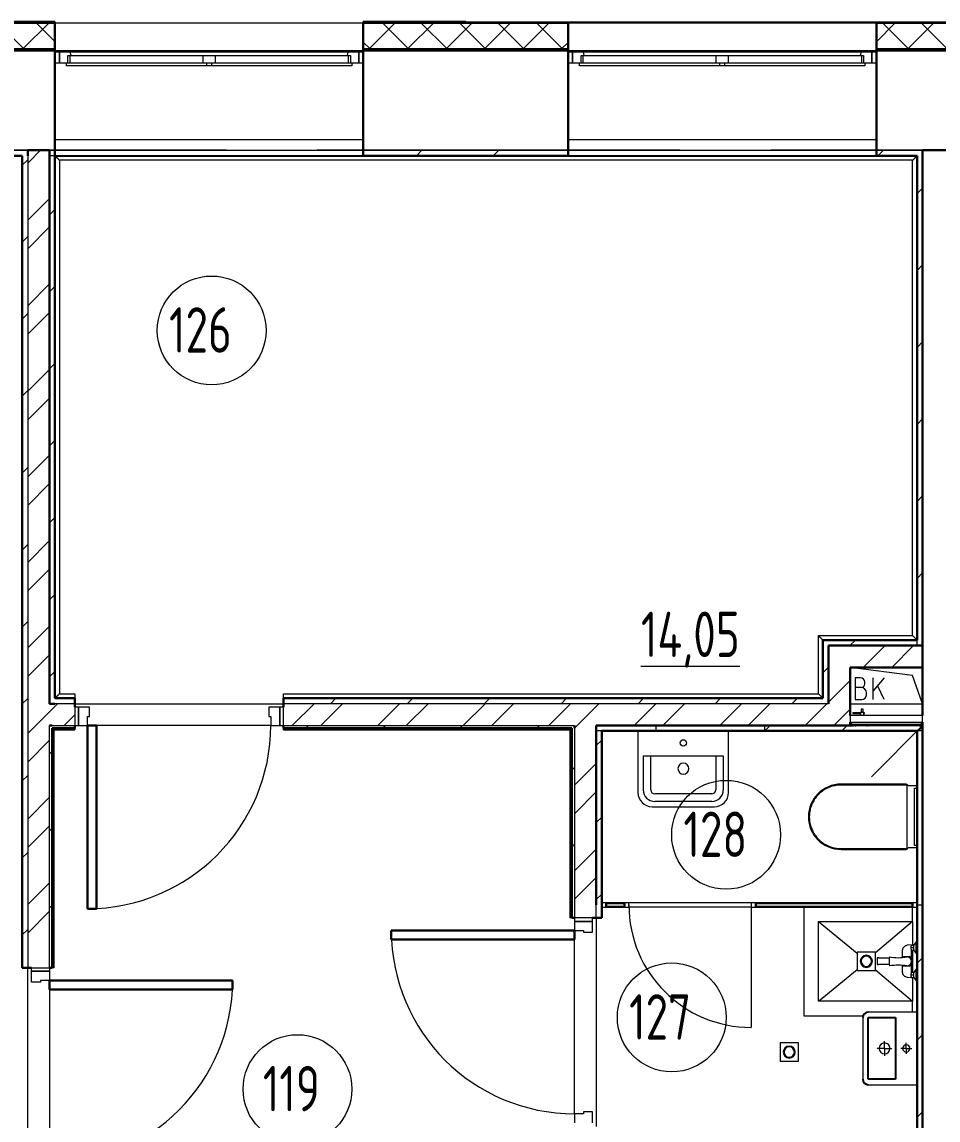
# Model space of a CAD drawing. Header units: millimetres. Extents: x -259793 to 503324, y -44556 to 93494.
# Drawn here: x -9220 to -4168, y -12068 to -6017 of the extents above; entities that cross this region are included whole.
import ezdxf

# ---------------------------------------------------------------- set-up
doc = ezdxf.new("R2010")
doc.units = ezdxf.units.MM
doc.linetypes.add('ADSK_Линия сетки', pattern=[25, 20, -2.5, 0, -2.5])
for name, color, linetype, lineweight in [('_ Окна', 7, 'Continuous', 9), ('Витраж', 7, 'Continuous', 9), ('Двери', 252, 'Continuous', 9), ('Марки помещений', 252, 'Continuous', 20), ('Обобщенные модели', 252, 'Continuous', 18), ('Оборудование', 8, 'Continuous', 18), ('Ограждение', 252, 'Continuous', 9), ('Окна', 252, 'Continuous', 9), ('Оси', 252, 'Continuous', 9), ('Сантехника', 252, 'Continuous', 9), ('Стены внутренние', 7, 'Continuous', 18), ('Стены наружные', 7, 'Continuous', 18), ('Стены разрез', 7, 'Continuous', 30), ('Стены штриховка', 7, 'Continuous', 9)]:
    doc.layers.add(name, color=color, linetype=linetype, lineweight=lineweight)
doc.layers.add('Узлы', color=7, linetype='Continuous')
doc.styles.add('GOST Common_3', font='', dxfattribs={"height": 3.5})
doc.styles.get('GOST Common_3').set_extended_font_data('GOST 2.304 type A')
pattern_1 = [(0, (-32119.8, 96), (0, 600), []), (90, (-32119.8, 96), (-600, 4e-14), [])]
pattern_2 = [(0, (-32119.82, 96), (190.5, 190.5), [95.25, -285.75]), (90, (-32072.2, 48.37), (-190.5, 190.5), [95.25, -285.75])]

# ---------------------------------------------------------------- blocks, each defined once
blk = doc.blocks.new('1 этаж')
at = {"layer": 'Ограждение', "true_color": 0x636466}
h = blk.add_hatch(dxfattribs=at)
h.set_pattern_fill('FP_34', color=251, style=0, pattern_type=2)
h.set_pattern_definition(pattern_2)
h.paths.add_polyline_path([(-9215.8, -9848.7), (-9215.8, -5373.7), (-9217.8, -5375.7), (-9217.8, -9848.7)])
h = blk.add_hatch(dxfattribs=at)
h.set_pattern_fill('FP_34', color=251, style=0, pattern_type=2)
h.set_pattern_definition(pattern_2)
h.paths.add_polyline_path([(-9035.8, -8363.7), (-9033.8, -8361.7), (-9033.8, -5375.7), (-9035.8, -5373.7), (-9035.8, -8309.3)])
h = blk.add_hatch(dxfattribs=at)
h.set_pattern_fill('FP_34', color=251, style=0, pattern_type=2)
h.set_pattern_definition(pattern_2)
h.paths.add_polyline_path([(-4280.8, -8043.7), (-4280.8, -5373.7), (-4282.8, -5375.7), (-4282.8, -8041.7)])
h = blk.add_hatch(dxfattribs=at)
h.set_pattern_fill('FP_34', color=251, style=0, pattern_type=2)
h.set_pattern_definition(pattern_2)
h.paths.add_polyline_path([(-4800.8, -8363.7), (-4800.8, -8043.7), (-4802.8, -8041.7), (-4802.8, -8361.7)])
h = blk.add_hatch(dxfattribs=at)
h.set_pattern_fill('FP_25', color=251, style=0, pattern_type=2)
h.set_pattern_definition(pattern_1)
h.paths.add_polyline_path([(-9040.8, -9848.7), (-9040.8, -8538.7), (-9050.8, -8528.7), (-9050.8, -9848.7)])
h = blk.add_hatch(dxfattribs=at)
h.set_pattern_fill('FP_25', color=251, style=0, pattern_type=2)
h.set_pattern_definition(pattern_1)
h.paths.add_polyline_path([(-6195.8, -8538.7), (-6185.8, -8528.7), (-7775.8, -8528.7), (-7775.8, -8538.7), (-6493.2, -8538.7)])
h = blk.add_hatch(dxfattribs=at)
h.set_pattern_fill('FP_25', color=251, style=0, pattern_type=2)
h.set_pattern_definition(pattern_1)
h.paths.add_polyline_path([(-6185.8, -9573.7), (-6185.8, -8528.7), (-6195.8, -8538.7), (-6195.8, -9573.7)])
at = {"color": 251, "lineweight": 18, "true_color": 0x636466}
for p, q in [((-4307.4, -8238.2), (-4650.8, -8193.7)), ((-4593.3, -8251), (-4623.3, -8251)), ((-4623.3, -8251), (-4623.3, -8371)), ((-4570, -8284.4), (-4570, -8274.4)), ((-4463.3, -8251), (-4523.3, -8322.5)), ((-4523.3, -8371), (-4523.3, -8251)), ((-4250.8, -8393.7), (-4307.4, -8238.2)), ((-4590, -8304.4), (-4623.3, -8304.4)), ((-4560, -8344.4), (-4560, -8334.4)), ((-4463.3, -8371), (-4499.3, -8293.9)), ((-4623.3, -8371), (-4586.6, -8371))]:
    blk.add_line(p, q, dxfattribs=at)
for centre, radius, start, end in [((-4593.3, -8274.4), 23.3, 0, 90), ((-4590, -8284.4), 20, 270, 0), ((-4590, -8334.4), 30, 0, 90), ((-4586.6, -8344.4), 26.7, 270, 0)]:
    blk.add_arc(centre, radius, start, end, dxfattribs=at)
at = {"layer": '_ Окна', "color": 251, "true_color": 0x636466}
for p, q in [((-9010.8, -4803.7), (-9035.8, -4803.7)), ((-9010.8, -4861.7), (-9010.8, -4803.7)), ((-7335.8, -4803.7), (-7360.8, -4803.7)), ((-7360.8, -4803.7), (-7360.8, -4861.7)), ((-6180.8, -4803.7), (-6205.8, -4803.7)), ((-6180.8, -4861.7), (-6180.8, -4803.7)), ((-4505.8, -4803.7), (-4530.8, -4803.7)), ((-4530.8, -4803.7), (-4530.8, -4861.7)), ((-9035.8, -4861.7), (-9010.8, -4861.7)), ((-7360.8, -4861.7), (-7335.8, -4861.7)), ((-6205.8, -4861.7), (-6180.8, -4861.7)), ((-4530.8, -4861.7), (-4505.8, -4861.7))]:
    blk.add_line(p, q, dxfattribs=at)
at = {"layer": '_ Окна', "color": 251, "lineweight": 18, "true_color": 0x636466}
for p, q in [((-8951.4, -4803.7), (-9010.8, -4803.7)), ((-9010.8, -4803.7), (-9010.8, -4861.7)), ((-8964.8, -4861.7), (-8964.8, -4820.7)), ((-8964.8, -4820.7), (-8952.8, -4820.7)), ((-8946.8, -4820.7), (-8951.4, -4803.7)), ((-7420.2, -4803.7), (-7424.8, -4820.7)), ((-7360.8, -4803.7), (-7420.2, -4803.7)), ((-7418.8, -4820.7), (-7406.8, -4820.7)), ((-7406.8, -4820.7), (-7406.8, -4861.7)), ((-7360.8, -4861.7), (-7360.8, -4803.7)), ((-6121.4, -4803.7), (-6180.8, -4803.7)), ((-6180.8, -4803.7), (-6180.8, -4861.7)), ((-6134.8, -4861.7), (-6134.8, -4820.7)), ((-6134.8, -4820.7), (-6122.8, -4820.7)), ((-6116.8, -4820.7), (-6121.4, -4803.7)), ((-4590.2, -4803.7), (-4594.8, -4820.7)), ((-4530.8, -4803.7), (-4590.2, -4803.7)), ((-4588.8, -4820.7), (-4576.8, -4820.7)), ((-4576.8, -4820.7), (-4576.8, -4861.7)), ((-4530.8, -4861.7), (-4530.8, -4803.7)), ((-9010.8, -4861.7), (-8972.8, -4861.7)), ((-7398.8, -4861.7), (-7360.8, -4861.7)), ((-6180.8, -4861.7), (-6142.8, -4861.7)), ((-4568.8, -4861.7), (-4530.8, -4861.7))]:
    blk.add_line(p, q, dxfattribs=at)
at = {"layer": 'Витраж', "color": 251, "lineweight": 18, "true_color": 0x636466}
for p, q in [((-5995.8, -9490.7), (-6020.8, -9490.7)), ((-6020.8, -9490.7), (-6020.8, -9515.7)), ((-5995.8, -9515.7), (-5995.8, -9490.7)), ((-6020.8, -9515.7), (-5995.8, -9515.7))]:
    blk.add_line(p, q, dxfattribs=at)
at = {"layer": 'Витраж', "color": 251, "true_color": 0x636466}
for p, q in [((-5895.8, -9490.7), (-5995.8, -9490.7)), ((-5195.8, -9490.7), (-5870.8, -9490.7)), ((-4305.8, -9490.7), (-5170.8, -9490.7)), ((-5895.8, -9515.7), (-5995.8, -9515.7)), ((-5195.8, -9515.7), (-5870.8, -9515.7)), ((-4905.8, -9515.7), (-5170.8, -9515.7))]:
    blk.add_line(p, q, dxfattribs=at)
at = {"layer": 'Витраж', "color": 251, "lineweight": 18, "true_color": 0x636466, "extrusion": (0, 0, -1)}
for p, q in [((-5870.8, -9490.7), (-5895.8, -9490.7)), ((-5895.8, -9490.7), (-5895.8, -9515.7)), ((-5870.8, -9515.7), (-5870.8, -9490.7)), ((-5170.8, -9490.7), (-5195.8, -9490.7)), ((-5195.8, -9490.7), (-5195.8, -9515.7)), ((-5170.8, -9515.7), (-5170.8, -9490.7)), ((-4280.8, -9490.7), (-4305.8, -9490.7)), ((-4305.8, -9490.7), (-4305.8, -9515.7)), ((-4280.8, -9515.7), (-4280.8, -9490.7)), ((-5895.8, -9515.7), (-5870.8, -9515.7)), ((-5195.8, -9515.7), (-5170.8, -9515.7)), ((-4305.8, -9515.7), (-4280.8, -9515.7))]:
    blk.add_line(p, q, dxfattribs=at)
at = {"layer": 'Двери', "color": 251, "true_color": 0x636466}
for p, q in [((-8905.8, -8413.7), (-8925.8, -8413.7)), ((-8925.8, -8413.7), (-8925.8, -8513.7)), ((-8905.8, -8413.7), (-8905.8, -8513.7)), ((-8845.8, -8413.7), (-8905.8, -8413.7)), ((-8905.8, -8513.7), (-8905.8, -8413.7)), ((-8855.8, -8513.7), (-8855.8, -8463.7)), ((-8855.8, -8463.7), (-8845.8, -8463.7)), ((-8845.8, -8463.7), (-8845.8, -8413.7)), ((-7795.8, -8413.7), (-7855.8, -8413.7)), ((-7855.8, -8413.7), (-7855.8, -8463.7)), ((-7855.8, -8463.7), (-7845.8, -8463.7)), ((-7845.8, -8463.7), (-7845.8, -8513.7)), ((-7795.8, -8513.7), (-7795.8, -8413.7)), ((-7795.8, -8413.7), (-7795.8, -8513.7)), ((-7775.8, -8413.7), (-7795.8, -8413.7)), ((-7775.8, -8513.7), (-7775.8, -8413.7)), ((-8925.8, -8513.7), (-8905.8, -8513.7)), ((-8905.8, -8513.7), (-8855.8, -8513.7)), ((-7845.8, -8513.7), (-7795.8, -8513.7)), ((-7795.8, -8513.7), (-7775.8, -8513.7)), ((-5195.8, -9515.7), (-5195.8, -10178.2)), ((-6070.8, -9573.7), (-6170.8, -9573.7)), ((-6170.8, -9573.7), (-6170.8, -9593.7)), ((-6070.8, -9593.7), (-6170.8, -9593.7)), ((-6170.8, -9593.7), (-6170.8, -9643.7)), ((-6170.8, -9593.7), (-6070.8, -9593.7)), ((-6070.8, -9593.7), (-6070.8, -9573.7)), ((-6070.8, -9653.7), (-6070.8, -9593.7)), ((-6170.8, -9643.7), (-6120.8, -9643.7)), ((-6120.8, -9643.7), (-6120.8, -9653.7)), ((-6120.8, -9653.7), (-6070.8, -9653.7)), ((-9165.8, -9848.7), (-9065.8, -9848.7)), ((-9165.8, -9868.7), (-9165.8, -9848.7)), ((-9065.8, -9848.7), (-9065.8, -9868.7)), ((-9165.8, -9928.7), (-9165.8, -9868.7)), ((-9165.8, -9868.7), (-9065.8, -9868.7)), ((-9065.8, -9868.7), (-9165.8, -9868.7)), ((-9115.8, -9918.7), (-9115.8, -9928.7)), ((-9065.8, -9918.7), (-9115.8, -9918.7)), ((-9065.8, -9868.7), (-9065.8, -9918.7)), ((-9115.8, -9928.7), (-9165.8, -9928.7)), ((-6070.8, -10643.7), (-6120.8, -10643.7)), ((-6120.8, -10643.7), (-6120.8, -10653.7)), ((-6070.8, -10703.7), (-6070.8, -10643.7)), ((-6120.8, -10653.7), (-6170.8, -10653.7)), ((-6170.8, -10653.7), (-6170.8, -10703.7))]:
    blk.add_line(p, q, dxfattribs=at)
at = {"layer": 'Двери', "color": 251, "lineweight": 30, "true_color": 0x636466}
for p, q in [((-8805.8, -8513.7), (-8855.8, -8513.7)), ((-8855.8, -8513.7), (-8855.8, -9523.7)), ((-8805.8, -9523.7), (-8805.8, -8513.7)), ((-8855.8, -9523.7), (-8805.8, -9523.7)), ((-6170.8, -9643.7), (-7180.8, -9643.7)), ((-7180.8, -9643.7), (-7180.8, -9693.7)), ((-6170.8, -9693.7), (-6170.8, -9643.7)), ((-7180.8, -9693.7), (-6170.8, -9693.7)), ((-9065.8, -9918.7), (-8055.8, -9918.7)), ((-9065.8, -9968.7), (-9065.8, -9918.7)), ((-8055.8, -9918.7), (-8055.8, -9968.7)), ((-8055.8, -9968.7), (-9065.8, -9968.7))]:
    blk.add_line(p, q, dxfattribs=at)
at = {"layer": 'Двери', "color": 251, "true_color": 0x636466}
for centre, radius, start, end in [((-8855.8, -8513.7), 1010, 270, 0), ((-5195.8, -9503.2), 675, 180, 270), ((-6170.8, -9643.7), 1010, 180, 270), ((-9065.8, -9918.7), 1010, 270, 0)]:
    blk.add_arc(centre, radius, start, end, dxfattribs=at)
at = {"layer": 'Марки помещений', "color": 251, "true_color": 0x636466}
for centre in [(-8171.5, -6336.8), (-5334.8, -9116.4), (-5634.4, -10122.9), (-7698.3, -10518.1)]:
    blk.add_circle(centre, 300, dxfattribs=at)
at = {"layer": 'Обобщенные модели', "color": 251, "true_color": 0x636466}
for p, q in [((-5820.8, -8543.7), (-5820.8, -8883.7)), ((-5320.8, -8883.7), (-5320.8, -8543.7)), ((-5791.4, -8681.7), (-5791.4, -8868.9)), ((-5791.4, -8681.7), (-5350.2, -8681.7)), ((-5750.1, -8868.9), (-5750.1, -8681.7)), ((-5391.5, -8681.7), (-5391.5, -8868.9)), ((-5350.2, -8681.7), (-5350.2, -8868.9)), ((-5413.8, -8891.2), (-5727.8, -8891.2)), ((-5413.8, -8932.5), (-5727.8, -8932.5)), ((-5742.8, -8961.7), (-5570.7, -8961.7)), ((-5570.7, -8961.7), (-5398.8, -8961.7)), ((-4305.8, -9513.7), (-4905.8, -9513.7)), ((-4905.8, -9513.7), (-4905.8, -10113.7)), ((-4305.8, -9593.7), (-4305.8, -9515.7)), ((-4825.8, -10033.7), (-4825.8, -9593.7)), ((-4825.8, -9593.7), (-4305.8, -9593.7)), ((-4825.8, -9593.7), (-4611.3, -9768.4)), ((-4305.8, -9593.7), (-4511.3, -9767.6)), ((-4305.8, -9593.7), (-4305.8, -9723.8)), ((-4305.8, -9753.8), (-4305.8, -9873.8)), ((-4825.8, -10033.7), (-4611.3, -9859.1)), ((-4511.3, -9859.9), (-4305.8, -10033.7)), ((-4305.8, -9903.8), (-4305.8, -10033.7)), ((-4305.8, -10033.7), (-4825.8, -10033.7)), ((-4305.8, -10093.7), (-4305.8, -10033.7)), ((-4905.8, -10113.7), (-4578.9, -10113.7))]:
    blk.add_line(p, q, dxfattribs=at)
blk.add_circle((-5570.8, -8610), 17.5, dxfattribs=at)
for centre, radius, start, end in [((-5570.4, -8751.9), 30, 0, 180), ((-5570.4, -8751.9), 30, 180, 0), ((-5742.8, -8883.7), 78, 180, 270), ((-5727.8, -8868.9), 63.6, 180, 270), ((-5727.8, -8868.9), 22.3, 180, 270), ((-5413.8, -8868.9), 63.6, 270, 0), ((-5413.8, -8868.9), 22.3, 270, 0), ((-5398.8, -8883.7), 78, 270, 0)]:
    blk.add_arc(centre, radius, start, end, dxfattribs=at)
at = {"layer": 'Обобщенные модели', "color": 251, "lineweight": 9, "true_color": 0x636466}
for centre, radius, start, end in [((-4250.1, -9814.2), 186, 172.30704, 187.69296), ((-4385.9, -9517), 276.6, 259.88279, 280.11721), ((-4337.3, -9814.2), 24.9, 270, 90), ((-4385.9, -10111.4), 276.6, 79.88279, 100.11721)]:
    blk.add_arc(centre, radius, start, end, dxfattribs=at)
for points in [[(-4331.4, -9790), (-4333.3, -9789.5), (-4335.3, -9789.3), (-4337.3, -9789.3)], [(-4337.3, -9839.1), (-4335.3, -9839.1), (-4333.3, -9838.8), (-4331.4, -9838.4)]]:
    blk.add_open_spline(points, degree=3, dxfattribs=at)
for points, knots in [([(-4326.1, -9791.9), (-4326.5, -9791.7), (-4327.4, -9791.3), (-4328.5, -9790.9), (-4329.1, -9790.7), (-4329.3, -9790.6)], [0.71428571, 0.71428571, 0.71428571, 0.71428571, 0.75, 0.78571429, 0.80227909, 0.80227909, 0.80227909, 0.80227909]), ([(-4321.5, -9794.9), (-4321.9, -9794.6), (-4322.5, -9794.1), (-4323.2, -9793.6), (-4323.5, -9793.4)], [0.57142857, 0.57142857, 0.57142857, 0.57142857, 0.60714286, 0.63719083, 0.63719083, 0.63719083, 0.63719083]), ([(-4316.4, -9800.6), (-4316.6, -9800.3), (-4316.9, -9799.8), (-4317.4, -9799.2), (-4317.8, -9798.7), (-4318.2, -9798.2), (-4318.6, -9797.7), (-4318.8, -9797.5), (-4318.9, -9797.4)], [0.365798, 0.365798, 0.365798, 0.365798, 0.3928571, 0.4107143, 0.4285714, 0.4464286, 0.4642857, 0.4733784, 0.4733784, 0.4733784, 0.4733784]), ([(-4313.6, -9806.4), (-4313.7, -9806.1), (-4313.9, -9805.5), (-4314.3, -9804.6), (-4314.6, -9803.8), (-4314.8, -9803.4), (-4314.9, -9803.2)], [0.1967317, 0.1967317, 0.1967317, 0.1967317, 0.21428571, 0.25, 0.26785714, 0.28571429, 0.28571429, 0.28571429, 0.28571429]), ([(-4329.3, -9837.8), (-4329.1, -9837.7), (-4328.5, -9837.5), (-4327.4, -9837.1), (-4326.5, -9836.7), (-4326.1, -9836.5)], [0.19772091, 0.19772091, 0.19772091, 0.19772091, 0.21428571, 0.25, 0.28571429, 0.28571429, 0.28571429, 0.28571429]), ([(-4323.5, -9835), (-4323.2, -9834.8), (-4322.5, -9834.3), (-4321.9, -9833.8), (-4321.5, -9833.5)], [0.36280917, 0.36280917, 0.36280917, 0.36280917, 0.39285714, 0.42857143, 0.42857143, 0.42857143, 0.42857143]), ([(-4318.9, -9831), (-4318.8, -9830.9), (-4318.4, -9830.5), (-4317.9, -9829.9), (-4317.4, -9829.2), (-4316.9, -9828.6), (-4316.6, -9828.1), (-4316.4, -9827.8)], [0.5266216, 0.5266216, 0.5266216, 0.5266216, 0.5357143, 0.5714286, 0.5892857, 0.6071429, 0.634202, 0.634202, 0.634202, 0.634202]), ([(-4314.9, -9825.2), (-4314.8, -9825), (-4314.6, -9824.6), (-4314.3, -9823.7), (-4313.9, -9822.9), (-4313.7, -9822.2), (-4313.6, -9822)], [0.71428571, 0.71428571, 0.71428571, 0.71428571, 0.73214286, 0.75, 0.78571429, 0.8032683, 0.8032683, 0.8032683, 0.8032683]), ([(-4312.4, -9814.2), (-4312.4, -9813.2), (-4312.5, -9811.7), (-4312.7, -9809.8), (-4312.9, -9808.9), (-4313, -9808.4)], [0, 0, 0, 0, 0.0714286, 0.1071429, 0.1428571, 0.1428571, 0.1428571, 0.1428571]), ([(-4313, -9820), (-4312.9, -9819.5), (-4312.7, -9818.6), (-4312.5, -9816.7), (-4312.4, -9815.2), (-4312.4, -9814.2)], [0.8571429, 0.8571429, 0.8571429, 0.8571429, 0.8928571, 0.9285714, 1, 1, 1, 1])]:
    blk.add_open_spline(points, degree=3, knots=knots, dxfattribs=at)
at = {"layer": 'Оборудование', "color": 251, "true_color": 0x636466}
for p, q in [((-4650.8, -8458.7), (-4650.8, -8495.1)), ((-4250.8, -8458.7), (-4650.8, -8458.7)), ((-4635, -8443.4), (-4635, -8448.4)), ((-4589.1, -8443.4), (-4635, -8443.4)), ((-4635, -8448.4), (-4589.1, -8448.4)), ((-4594, -8442.8), (-4594, -8458.7)), ((-4574.7, -8442.8), (-4594, -8442.8)), ((-4590.4, -8440.9), (-4592.4, -8442.8)), ((-4590.4, -8423.4), (-4590.4, -8440.9)), ((-4578.2, -8423.4), (-4590.4, -8423.4)), ((-4578.2, -8440.9), (-4590.4, -8440.9)), ((-4571.2, -8443.4), (-4579.5, -8443.4)), ((-4579.5, -8448.4), (-4571.2, -8448.4)), ((-4578.2, -8440.9), (-4578.2, -8423.4)), ((-4576.2, -8442.8), (-4578.2, -8440.9)), ((-4574.7, -8458.7), (-4574.7, -8442.8)), ((-4571.2, -8448.4), (-4571.2, -8443.4)), ((-4250.8, -8495.1), (-4250.8, -8458.7)), ((-4649.9, -8496), (-4251.7, -8496)), ((-4643.8, -8496), (-4643.8, -8505.8)), ((-4642.8, -8506.7), (-4258.8, -8506.7)), ((-4631.8, -8508.3), (-4631.8, -8513.7)), ((-4631.8, -8513.7), (-4269.8, -8513.7)), ((-4622.8, -8513.7), (-4622.8, -8515.7)), ((-4622.8, -8515.7), (-4618.8, -8515.7)), ((-4558.3, -8515.7), (-4618.8, -8515.7)), ((-4558.3, -8515.7), (-4554.3, -8515.7)), ((-4554.3, -8515.7), (-4554.3, -8513.7)), ((-4250.8, -8513.7), (-4533.6, -8796.6)), ((-4269.8, -8513.7), (-4269.8, -8508.3)), ((-4257.8, -8505.8), (-4257.8, -8496))]:
    blk.add_line(p, q, dxfattribs=at)
for points, knots in [([(-4650.8, -8495.1), (-4650.8, -8495.2), (-4650.8, -8495.4), (-4650.7, -8495.6), (-4650.6, -8495.7), (-4650.4, -8495.8), (-4650.3, -8495.9), (-4650.1, -8496), (-4650, -8496), (-4649.9, -8496)], [0, 0, 0, 0, 0.166667, 0.333333, 0.458333, 0.583333, 0.708333, 0.833333, 1, 1, 1, 1]), ([(-4643.8, -8505.8), (-4643.8, -8505.9), (-4643.8, -8506), (-4643.7, -8506.2), (-4643.6, -8506.4), (-4643.4, -8506.5), (-4643.3, -8506.6), (-4643.2, -8506.7), (-4643.1, -8506.7), (-4642.9, -8506.7), (-4642.8, -8506.7)], [0, 0, 0, 0, 0.166667, 0.333333, 0.458333, 0.583333, 0.666667, 0.75, 0.833333, 1, 1, 1, 1]), ([(-4633.3, -8506.7), (-4633.2, -8506.7), (-4633, -8506.8), (-4632.7, -8506.8), (-4632.6, -8506.9), (-4632.4, -8507), (-4632.2, -8507.2), (-4632.1, -8507.3), (-4632, -8507.5), (-4631.9, -8507.7), (-4631.8, -8507.9), (-4631.8, -8508.1), (-4631.8, -8508.3)], [0, 0, 0, 0, 0.166667, 0.25, 0.333333, 0.416667, 0.5, 0.583333, 0.666667, 0.75, 0.833333, 1, 1, 1, 1]), ([(-4269.8, -8508.3), (-4269.8, -8508.1), (-4269.8, -8507.9), (-4269.7, -8507.7), (-4269.6, -8507.5), (-4269.5, -8507.3), (-4269.4, -8507.2), (-4269.2, -8507), (-4269, -8506.9), (-4268.9, -8506.8), (-4268.6, -8506.8), (-4268.4, -8506.7), (-4268.3, -8506.7)], [-1, -1, -1, -1, -0.833333, -0.75, -0.666667, -0.583333, -0.5, -0.416667, -0.333333, -0.25, -0.166667, 0, 0, 0, 0]), ([(-4258.8, -8506.7), (-4258.7, -8506.7), (-4258.5, -8506.7), (-4258.4, -8506.7), (-4258.3, -8506.6), (-4258.2, -8506.5), (-4258, -8506.4), (-4257.9, -8506.2), (-4257.8, -8506), (-4257.8, -8505.9), (-4257.8, -8505.8)], [-1, -1, -1, -1, -0.833333, -0.75, -0.666667, -0.583333, -0.458333, -0.333333, -0.166667, 0, 0, 0, 0]), ([(-4251.7, -8496), (-4251.6, -8496), (-4251.5, -8496), (-4251.3, -8496), (-4251.2, -8495.9), (-4251, -8495.7), (-4250.9, -8495.6), (-4250.8, -8495.4), (-4250.8, -8495.2), (-4250.8, -8495.1)], [-1, -1, -1, -1, -0.833333, -0.75, -0.583333, -0.458333, -0.333333, -0.166667, 0, 0, 0, 0])]:
    blk.add_open_spline(points, degree=3, knots=knots, dxfattribs=at)
at = {"layer": 'Ограждение', "color": 251, "true_color": 0x636466}
for p, q in [((-9033.8, -8361.7), (-9033.8, -5375.7)), ((-9033.8, -5375.7), (-4282.8, -5375.7)), ((-4282.8, -5375.7), (-4282.8, -8041.7)), ((-9010.8, -5398.7), (-9010.8, -8338.7)), ((-4305.8, -5398.7), (-9010.8, -5398.7)), ((-4305.8, -8018.7), (-4305.8, -5398.7)), ((-4825.8, -8018.7), (-4305.8, -8018.7)), ((-4825.8, -8338.7), (-4825.8, -8018.7)), ((-4282.8, -8041.7), (-4802.8, -8041.7)), ((-4802.8, -8041.7), (-4802.8, -8361.7)), ((-9010.8, -8338.7), (-8925.8, -8338.7)), ((-8925.8, -8338.7), (-8925.8, -8361.7)), ((-7775.8, -8361.7), (-7775.8, -8338.7)), ((-7775.8, -8338.7), (-4825.8, -8338.7)), ((-8925.8, -8361.7), (-9033.8, -8361.7)), ((-8925.8, -8361.7), (-8925.8, -8363.7)), ((-7775.8, -8363.7), (-7775.8, -8361.7)), ((-4802.8, -8361.7), (-7775.8, -8361.7)), ((-9040.8, -8538.7), (-9050.8, -8528.7)), ((-8925.8, -8528.7), (-8925.8, -8538.7)), ((-7775.8, -8538.7), (-7775.8, -8528.7)), ((-6195.8, -8538.7), (-6185.8, -8528.7)), ((-9040.8, -9848.7), (-9040.8, -8538.7)), ((-9040.8, -8538.7), (-8925.8, -8538.7)), ((-7775.8, -8538.7), (-6195.8, -8538.7)), ((-6195.8, -8538.7), (-6195.8, -9573.7)), ((-6185.8, -9573.7), (-6195.8, -9573.7)), ((-9215.8, -9848.7), (-9217.8, -9848.7)), ((-9040.8, -9848.7), (-9050.8, -9848.7))]:
    blk.add_line(p, q, dxfattribs=at)
for points in [[(-9010.8, -5398.7), (-9012.8, -5396.7), (-9015.8, -5393.7), (-9019.6, -5389.9), (-9021.9, -5387.6), (-9023.6, -5386), (-9025.2, -5384.3), (-9026.7, -5382.8), (-9028.1, -5381.4), (-9029.4, -5380.2), (-9030.8, -5378.8), (-9032.1, -5377.4), (-9033.4, -5376.1), (-9033.8, -5375.7), (-9033.8, -5375.7)], [(-4305.8, -5398.7), (-4303.7, -5396.7), (-4300.8, -5393.7), (-4297, -5389.9), (-4294.7, -5387.6), (-4293, -5385.9), (-4291.4, -5384.3), (-4289.9, -5382.8), (-4288.5, -5381.4), (-4287.2, -5380.2), (-4285.8, -5378.8), (-4284.5, -5377.4), (-4283.2, -5376.1), (-4282.8, -5375.7), (-4282.8, -5375.7)], [(-4825.8, -8018.7), (-4823.7, -8020.7), (-4820.8, -8023.7), (-4817, -8027.6), (-4814.7, -8029.8), (-4813, -8031.5), (-4811.4, -8033.2), (-4809.9, -8034.7), (-4808.5, -8036), (-4807.2, -8037.3), (-4805.8, -8038.7), (-4804.5, -8040), (-4803.2, -8041.3), (-4802.8, -8041.7), (-4802.8, -8041.7)], [(-4305.8, -8018.7), (-4303.8, -8020.8), (-4300.8, -8023.7), (-4297, -8027.6), (-4294.7, -8029.8), (-4293, -8031.5), (-4291.4, -8033.2), (-4289.9, -8034.7), (-4288.5, -8036), (-4287.2, -8037.3), (-4285.8, -8038.7), (-4284.5, -8040), (-4283.2, -8041.3), (-4282.8, -8041.7), (-4282.8, -8041.7)], [(-9010.8, -8338.7), (-9012.9, -8340.7), (-9015.8, -8343.7), (-9019.6, -8347.6), (-9021.9, -8349.8), (-9023.6, -8351.5), (-9025.2, -8353.2), (-9026.7, -8354.7), (-9028.1, -8356), (-9029.4, -8357.3), (-9030.8, -8358.7), (-9032.1, -8360), (-9033.4, -8361.3), (-9033.8, -8361.7), (-9033.8, -8361.7)], [(-4825.8, -8338.7), (-4823.8, -8340.8), (-4820.8, -8343.7), (-4817, -8347.6), (-4814.7, -8349.8), (-4813, -8351.5), (-4811.4, -8353.2), (-4809.9, -8354.7), (-4808.5, -8356), (-4807.2, -8357.3), (-4805.8, -8358.7), (-4804.5, -8360), (-4803.2, -8361.3), (-4802.8, -8361.7), (-4802.8, -8361.7)]]:
    blk.add_open_spline(points, degree=3, knots=[0, 0, 0, 0, 0.166667, 0.25, 0.333333, 0.375, 0.416667, 0.5, 0.541667, 0.583333, 0.666667, 0.75, 0.833333, 1, 1, 1, 1], dxfattribs=at)
at = {"layer": 'Окна', "color": 251, "true_color": 0x636466}
for p, q in [((-8952.8, -4820.7), (-8220.8, -4820.7)), ((-8952.8, -4861.7), (-8952.8, -4820.7)), ((-7420.2, -4803.7), (-8951.4, -4803.7)), ((-8220.8, -4820.7), (-8150.8, -4820.7)), ((-8220.8, -4820.7), (-8220.8, -4861.7)), ((-8150.8, -4820.7), (-7418.8, -4820.7)), ((-8150.8, -4861.7), (-8150.8, -4820.7)), ((-7418.8, -4820.7), (-7418.8, -4861.7)), ((-6122.8, -4820.7), (-5390.8, -4820.7)), ((-6122.8, -4861.7), (-6122.8, -4820.7)), ((-4590.2, -4803.7), (-6121.4, -4803.7)), ((-5390.8, -4820.7), (-5320.8, -4820.7)), ((-5390.8, -4820.7), (-5390.8, -4861.7)), ((-5320.8, -4820.7), (-4588.8, -4820.7)), ((-5320.8, -4861.7), (-5320.8, -4820.7)), ((-4588.8, -4820.7), (-4588.8, -4861.7)), ((-8972.8, -4861.7), (-8200.8, -4861.7)), ((-8972.8, -4878.7), (-8972.8, -4861.7)), ((-8200.8, -4878.7), (-8972.8, -4878.7)), ((-8200.8, -4861.7), (-8170.8, -4861.7)), ((-8200.8, -4861.7), (-8200.8, -4878.7)), ((-8170.8, -4878.7), (-8200.8, -4878.7)), ((-8170.8, -4861.7), (-7398.8, -4861.7)), ((-8170.8, -4878.7), (-8170.8, -4861.7)), ((-7398.8, -4878.7), (-8170.8, -4878.7)), ((-7398.8, -4861.7), (-7398.8, -4878.7)), ((-6142.8, -4861.7), (-5370.8, -4861.7)), ((-6142.8, -4878.7), (-6142.8, -4861.7)), ((-5370.8, -4878.7), (-6142.8, -4878.7)), ((-5370.8, -4861.7), (-5340.8, -4861.7)), ((-5370.8, -4861.7), (-5370.8, -4878.7)), ((-5340.8, -4878.7), (-5370.8, -4878.7)), ((-5340.8, -4861.7), (-4568.8, -4861.7)), ((-5340.8, -4878.7), (-5340.8, -4861.7)), ((-4568.8, -4878.7), (-5340.8, -4878.7)), ((-4568.8, -4861.7), (-4568.8, -4878.7))]:
    blk.add_line(p, q, dxfattribs=at)
at = {"layer": 'Оси', "color": 251, "linetype": 'ADSK_Линия сетки', "ltscale": 100, "true_color": 0x636466}
blk.add_line((4411.5, -5343.7), (-72528.1, -5343.7), dxfattribs=at)
at = {"layer": 'Сантехника', "color": 251, "true_color": 0x636466}
for p, q in [((-4340.8, -8837.2), (-4700.8, -8837.2)), ((-4340.8, -8842.2), (-4700.8, -8842.2)), ((-4335.8, -9187.2), (-4335.8, -8847.2)), ((-4280.8, -8847.2), (-4330.8, -8847.2)), ((-4295.8, -9175.4), (-4295.8, -8859)), ((-4295.8, -8859), (-4280.8, -8859)), ((-4700.8, -9192.2), (-4340.8, -9192.2)), ((-4700.8, -9197.2), (-4340.8, -9197.2)), ((-4330.8, -9187.2), (-4280.8, -9187.2)), ((-4280.8, -9175.4), (-4295.8, -9175.4)), ((-4313.8, -9723.5), (-4313.8, -9730.9)), ((-4313.8, -9723.8), (-4300.8, -9723.8)), ((-4313.8, -9738.8), (-4313.8, -9730.9)), ((-4313.8, -9746.6), (-4313.8, -9738.8)), ((-4300.8, -9738.8), (-4313.8, -9738.8)), ((-4287.2, -9706.2), (-4300.8, -9726.7)), ((-4300.8, -9723.8), (-4300.8, -9738.8)), ((-4300.8, -9738.8), (-4300.8, -9753.8)), ((-4280.8, -9706.2), (-4287.2, -9706.2)), ((-4287.2, -9771.2), (-4287.2, -9706.2)), ((-4511.3, -9763.7), (-4611.3, -9763.7)), ((-4611.3, -9763.7), (-4611.3, -9863.7)), ((-4511.3, -9863.7), (-4511.3, -9763.7)), ((-4500.8, -9794.5), (-4500.8, -9831.7)), ((-4493.6, -9794.5), (-4500.8, -9794.5)), ((-4493.6, -9794.5), (-4434.8, -9794.5)), ((-4364, -9754.3), (-4364, -9791.7)), ((-4355.5, -9787.8), (-4321.4, -9787.8)), ((-4355.5, -9787.8), (-4341.7, -9789.7)), ((-4321.4, -9787.8), (-4334.1, -9789.7)), ((-4319.1, -9794.5), (-4313.8, -9794.5)), ((-4313.8, -9746.6), (-4313.8, -9794.5)), ((-4300.8, -9753.8), (-4313.8, -9753.8)), ((-4313.8, -9794.5), (-4313.8, -9806.3)), ((-4300.8, -9750.7), (-4287.2, -9771.2)), ((-4287.2, -9771.2), (-4280.8, -9771.2)), ((-4611.3, -9863.7), (-4511.3, -9863.7)), ((-4500.8, -9831.7), (-4493.6, -9831.7)), ((-4434.9, -9831.7), (-4493.6, -9831.7)), ((-4364, -9836.7), (-4364, -9872.8)), ((-4355.5, -9840.3), (-4344.7, -9838.4)), ((-4321.4, -9840.3), (-4355.5, -9840.3)), ((-4331.7, -9838.3), (-4321.4, -9840.3)), ((-4313.8, -9831.7), (-4318.1, -9831.7)), ((-4313.8, -9822.1), (-4313.8, -9831.7)), ((-4313.8, -9831.7), (-4313.8, -9880.9)), ((-4287.1, -9856.2), (-4300.8, -9876.7)), ((-4280.8, -9856.2), (-4287.1, -9856.2)), ((-4287.1, -9921.3), (-4287.1, -9856.2)), ((-4313.8, -9873.8), (-4300.8, -9873.8)), ((-4313.8, -9888.8), (-4313.8, -9880.9)), ((-4313.8, -9896.6), (-4313.8, -9888.8)), ((-4313.8, -9888.8), (-4300.8, -9888.8)), ((-4313.8, -9896.6), (-4313.8, -9903.6)), ((-4300.8, -9903.8), (-4313.8, -9903.8)), ((-4300.8, -9873.8), (-4300.8, -9888.8)), ((-4300.8, -9888.8), (-4300.8, -9903.8)), ((-4300.8, -9900.7), (-4287.1, -9921.3)), ((-4287.1, -9921.3), (-4280.8, -9921.3)), ((-4936.3, -10263.7), (-5036.3, -10263.7)), ((-5036.3, -10263.7), (-5036.3, -10363.7)), ((-4936.3, -10363.7), (-4936.3, -10263.7)), ((-5036.3, -10363.7), (-4936.3, -10363.7))]:
    blk.add_line(p, q, dxfattribs=at)
at = {"layer": 'Сантехника', "color": 251, "true_color": 0x636466, "flags": 128}
for points in [[(-4700.8, -8842.2), (-4707.8, -8842.4), (-4714.8, -8842.8), (-4721.8, -8843.5), (-4728.7, -8844.5), (-4735.6, -8845.7), (-4742.4, -8847.3), (-4749.2, -8849.1), (-4755.9, -8851.1), (-4762.4, -8853.5), (-4768.9, -8856), (-4775.3, -8858.9), (-4781.6, -8862), (-4787.8, -8865.4), (-4793.8, -8869), (-4799.6, -8872.8), (-4805.3, -8876.9), (-4810.8, -8881.2), (-4816.2, -8885.7), (-4821.4, -8890.4), (-4826.3, -8895.3), (-4831.1, -8900.4), (-4835.7, -8905.7), (-4840, -8911.2), (-4844.2, -8916.9), (-4848.1, -8922.7), (-4851.7, -8928.6), (-4855.1, -8934.8), (-4858.3, -8941), (-4861.2, -8947.4), (-4863.9, -8953.8), (-4866.3, -8960.4), (-4868.5, -8967.1), (-4870.3, -8973.8), (-4871.9, -8980.6), (-4873.3, -8987.5), (-4874.3, -8994.4), (-4875.1, -9001.4), (-4875.6, -9008.3), (-4875.8, -9015.3), (-4875.7, -9022.3), (-4875.4, -9029.3), (-4874.8, -9036.3), (-4873.9, -9043.2), (-4872.7, -9050.1), (-4871.2, -9057), (-4869.5, -9063.8), (-4867.5, -9070.5), (-4865.2, -9077.1), (-4862.7, -9083.6), (-4859.9, -9090.1), (-4856.9, -9096.4), (-4853.6, -9102.5), (-4850.1, -9108.6), (-4846.3, -9114.5), (-4842.3, -9120.2), (-4838.1, -9125.8), (-4833.6, -9131.2), (-4828.9, -9136.4), (-4824.1, -9141.4), (-4819, -9146.3), (-4813.8, -9150.9), (-4808.3, -9155.3), (-4802.7, -9159.5), (-4796.9, -9163.5), (-4791, -9167.2), (-4784.9, -9170.7), (-4778.7, -9173.9), (-4772.4, -9176.9), (-4766, -9179.6), (-4759.4, -9182.1), (-4752.8, -9184.3), (-4746.1, -9186.3), (-4739.3, -9188), (-4732.4, -9189.4), (-4725.5, -9190.5), (-4718.5, -9191.3), (-4711.6, -9191.9), (-4704.6, -9192.2), (-4700.8, -9192.2)], [(-4335.8, -8847.2), (-4335.8, -8847), (-4335.8, -8846.8), (-4335.8, -8846.6), (-4335.9, -8846.4), (-4335.9, -8846.2), (-4335.9, -8846), (-4336, -8845.9), (-4336.1, -8845.7), (-4336.1, -8845.5), (-4336.2, -8845.3), (-4336.3, -8845.1), (-4336.4, -8844.9), (-4336.5, -8844.8), (-4336.6, -8844.6), (-4336.7, -8844.4), (-4336.8, -8844.2), (-4336.9, -8844.1), (-4337, -8843.9), (-4337.2, -8843.8), (-4337.3, -8843.6), (-4337.5, -8843.5), (-4337.6, -8843.4), (-4337.8, -8843.3), (-4337.9, -8843.1), (-4338.1, -8843), (-4338.3, -8842.9), (-4338.4, -8842.8), (-4338.6, -8842.7), (-4338.8, -8842.7), (-4339, -8842.6), (-4339.2, -8842.5), (-4339.4, -8842.4), (-4339.6, -8842.4), (-4339.8, -8842.3), (-4340, -8842.3), (-4340.1, -8842.3), (-4340.3, -8842.3), (-4340.5, -8842.2), (-4340.7, -8842.2), (-4340.8, -8842.2)], [(-4340.8, -9192.2), (-4340.6, -9192.2), (-4340.4, -9192.2), (-4340.2, -9192.2), (-4340, -9192.2), (-4339.8, -9192.1), (-4339.6, -9192.1), (-4339.4, -9192), (-4339.2, -9192), (-4339, -9191.9), (-4338.9, -9191.8), (-4338.7, -9191.8), (-4338.5, -9191.7), (-4338.3, -9191.6), (-4338.1, -9191.5), (-4338, -9191.4), (-4337.8, -9191.2), (-4337.7, -9191.1), (-4337.5, -9191), (-4337.4, -9190.9), (-4337.2, -9190.7), (-4337.1, -9190.6), (-4336.9, -9190.4), (-4336.8, -9190.3), (-4336.7, -9190.1), (-4336.6, -9189.9), (-4336.5, -9189.8), (-4336.4, -9189.6), (-4336.3, -9189.4), (-4336.2, -9189.2), (-4336.1, -9189), (-4336.1, -9188.9), (-4336, -9188.7), (-4336, -9188.5), (-4335.9, -9188.3), (-4335.9, -9188.1), (-4335.8, -9187.9), (-4335.8, -9187.7), (-4335.8, -9187.5), (-4335.8, -9187.3), (-4335.8, -9187.2)]]:
    blk.add_lwpolyline(points, dxfattribs=at)
at = {"layer": 'Сантехника', "color": 251, "true_color": 0x636466}
for centre, radius, start, end in [((-4700.8, -9017.2), 180, 90, 270), ((-4700.8, -9017.2), 175, 90, 90.90776), ((-4700.8, -9017.2), 175, 90, 90.90776), ((-4340.8, -8847.2), 10, 0, 90), ((-4340.8, -8847.2), 5, 60, 90), ((-4340.8, -8847.2), 5, 60, 90), ((-4340.8, -8847.2), 5, 60, 75), ((-4340.8, -8847.2), 5, 0, 30), ((-4340.8, -8847.2), 5, 0, 30), ((-4340.8, -8847.2), 5, 0, 30), ((-4700.8, -9017.2), 175, 269.09224, 270), ((-4700.8, -9017.2), 175, 269.09224, 270), ((-4340.8, -9187.2), 10, 270, 0), ((-4340.8, -9187.2), 5, 270, 300), ((-4340.8, -9187.2), 5, 270, 300), ((-4340.8, -9187.2), 5, 285, 300), ((-4340.8, -9187.2), 5, 330, 0), ((-4340.8, -9187.2), 5, 330, 0), ((-4340.8, -9187.2), 5, 330, 0), ((-4561.3, -9813.7), 33.3, 0, 180), ((-4561.3, -9813.7), 28.3, 0, 180), ((-4561.3, -9813.7), 33.3, 180, 0), ((-4561.3, -9813.7), 28.3, 180, 0), ((-4986.3, -10313.7), 33.3, 0, 180), ((-4986.3, -10313.7), 28.3, 0, 180), ((-4986.3, -10313.7), 33.3, 180, 0), ((-4986.3, -10313.7), 28.3, 180, 0)]:
    blk.add_arc(centre, radius, start, end, dxfattribs=at)
for points in [[(-4313.8, -9723.5), (-4347.3, -9723.5), (-4364, -9733.8), (-4364, -9754.3)], [(-4357.4, -9791.1), (-4356.8, -9790), (-4356.1, -9788.9), (-4355.5, -9787.8)], [(-4321.4, -9787.8), (-4320.7, -9788.9), (-4319.5, -9791.1), (-4318.4, -9793.4), (-4317.9, -9794.5)], [(-4319.1, -9794.5), (-4317.9, -9796.7), (-4316.9, -9798.9), (-4316.1, -9801.2)], [(-4355.5, -9840.3), (-4356, -9839.3), (-4356.6, -9838.4), (-4357.1, -9837.4)], [(-4317.1, -9831.7), (-4317.7, -9833.2), (-4319, -9836.2), (-4320.6, -9839), (-4321.4, -9840.3)], [(-4316.5, -9828), (-4317, -9829.2), (-4317.5, -9830.5), (-4318.1, -9831.7)], [(-4364, -9872.8), (-4364, -9893.3), (-4347.3, -9903.6), (-4313.8, -9903.6)]]:
    blk.add_open_spline(points, degree=3, dxfattribs=at)
at = {"layer": 'Стены внутренние', "color": 251, "lineweight": 30, "true_color": 0x636466}
for p, q in [((-9035.8, -4641.7), (-10135.8, -4641.7)), ((-9035.8, -4783.7), (-9035.8, -4641.7)), ((-6205.8, -4641.7), (-7335.8, -4641.7)), ((-7335.8, -4641.7), (-7335.8, -4783.7)), ((-6205.8, -4783.7), (-6205.8, -4641.7)), ((2846.2, -4641.7), (-4505.8, -4641.7)), ((-4505.8, -4641.7), (-4505.8, -4783.7)), ((-9035.8, -4793.7), (-10135.8, -4793.7)), ((-9035.8, -5343.7), (-9035.8, -4793.7)), ((-6205.8, -4793.7), (-7335.8, -4793.7)), ((-7335.8, -4793.7), (-7335.8, -5343.7)), ((-6205.8, -5343.7), (-6205.8, -4793.7)), ((2694.2, -4793.7), (-4505.8, -4793.7)), ((-4505.8, -4793.7), (-4505.8, -5343.7)), ((2144.2, -5343.7), (-4250.8, -5343.7)), ((-4250.8, -8193.7), (-4250.8, -8458.7)), ((-4250.8, -8495.4), (-4250.8, -8513.7))]:
    blk.add_line(p, q, dxfattribs=at)
at = {"layer": 'Стены внутренние', "color": 251, "linetype": 'Continuous', "lineweight": 9, "true_color": 0x636466}
for p, q in [((-9208.9, -4783.7), (-9348.9, -4643.7)), ((-9210.3, -4783.7), (-9070.3, -4643.7)), ((-9037.8, -4742.7), (-9136.7, -4643.7)), ((-9106.1, -4641.7), (-9107.2, -4643.7)), ((-7301.1, -4783.7), (-7161.1, -4643.7)), ((-7229, -4641.7), (-7230.1, -4643.7)), ((-7087.6, -4783.7), (-7227.6, -4643.7)), ((-7145.9, -4643.7), (-7147.1, -4641.7)), ((-7088.9, -4783.7), (-6948.9, -4643.7)), ((-6875.4, -4783.7), (-7015.4, -4643.7)), ((-6876.8, -4783.7), (-6736.8, -4643.7)), ((-6663.3, -4783.7), (-6803.3, -4643.7)), ((-6664.7, -4783.7), (-6524.7, -4643.7)), ((-6451.2, -4783.7), (-6591.2, -4643.7)), ((-6559.3, -4643.7), (-6560.5, -4641.7)), ((-6452.5, -4783.7), (-6312.5, -4643.7)), ((-6239, -4783.7), (-6379, -4643.7)), ((-4503.8, -4744.2), (-4403.4, -4643.7)), ((-4329.8, -4783.7), (-4469.8, -4643.7)), ((-4413.3, -4641.7), (-4414.5, -4643.7)), ((-4331.2, -4783.7), (-4191.2, -4643.7)), ((-4117.7, -4783.7), (-4257.7, -4643.7)), ((-4178.7, -4641.7), (-4179.9, -4643.7)), ((-6207.8, -4679.2), (-6205.8, -4679.2)), ((-7299.7, -4783.7), (-7333.8, -4749.6)), ((-6240.4, -4783.7), (-6207.8, -4751.1)), ((-4503.8, -4749.6), (-4505.8, -4746.1))]:
    blk.add_line(p, q, dxfattribs=at)
at = {"layer": 'Стены внутренние', "color": 251, "true_color": 0x636466}
for p, q in [((-9035.8, -4641.7), (-7335.8, -4641.7)), ((-6205.8, -4641.7), (-4505.8, -4641.7)), ((-9035.8, -4793.7), (-7335.8, -4793.7)), ((-6205.8, -4793.7), (-4505.8, -4793.7)), ((-9035.8, -5283.7), (-7335.8, -5283.7)), ((-6205.8, -5283.7), (-4505.8, -5283.7))]:
    blk.add_line(p, q, dxfattribs=at)
at = {"layer": 'Стены наружные', "color": 251, "lineweight": 30, "true_color": 0x636466}
for p, q in [((-9035.8, -4636.7), (-9585.8, -4636.7)), ((-9035.8, -4641.7), (-9035.8, -4636.7)), ((-6770.8, -4636.7), (-7335.8, -4636.7)), ((-7335.8, -4636.7), (-7335.8, -4641.7)), ((-6770.8, -4641.7), (-6770.8, -4636.7)), ((-9035.8, -4793.7), (-9035.8, -4783.7)), ((-7335.8, -4783.7), (-7335.8, -4793.7)), ((-6205.8, -4793.7), (-6205.8, -4783.7)), ((-4505.8, -4783.7), (-4505.8, -4793.7)), ((-10135.8, -5373.7), (-9215.8, -5373.7)), ((-9215.8, -5373.7), (-9215.8, -9848.7)), ((-9185.8, -5343.7), (-9185.8, -5373.7)), ((-9065.8, -5343.7), (-9185.8, -5343.7)), ((-9065.8, -8393.7), (-9065.8, -5343.7)), ((-9035.8, -8363.7), (-9035.8, -5343.7)), ((-7335.8, -5343.7), (-7335.8, -5373.7)), ((-7335.8, -5373.7), (-6205.8, -5373.7)), ((-6205.8, -5373.7), (-6205.8, -5343.7)), ((-4505.8, -5343.7), (-4505.8, -5373.7)), ((-4505.8, -5373.7), (-4280.8, -5373.7)), ((-4280.8, -5373.7), (-4280.8, -8043.7)), ((-4250.8, -8193.7), (-4250.8, -5343.7)), ((-4800.8, -8043.7), (-4800.8, -8363.7)), ((-4280.8, -8043.7), (-4800.8, -8043.7)), ((-4770.8, -8073.7), (-4770.8, -8393.7)), ((-4250.8, -8073.7), (-4770.8, -8073.7)), ((-4650.8, -8458.7), (-4650.8, -8193.7)), ((-4650.8, -8193.7), (-4250.8, -8193.7)), ((-9035.8, -8393.7), (-9065.8, -8393.7)), ((-8925.8, -8363.7), (-9035.8, -8363.7)), ((-8925.8, -8413.7), (-8925.8, -8363.7)), ((-4800.8, -8363.7), (-7775.8, -8363.7)), ((-7775.8, -8363.7), (-7775.8, -8413.7)), ((-9065.8, -8513.7), (-9050.8, -8513.7)), ((-9050.8, -9848.7), (-9050.8, -8528.7)), ((-9050.8, -8528.7), (-8925.8, -8528.7)), ((-8925.8, -8528.7), (-8925.8, -8513.7)), ((-7775.8, -8513.7), (-7775.8, -8528.7)), ((-7775.8, -8528.7), (-6185.8, -8528.7)), ((-6185.8, -8528.7), (-6185.8, -9573.7)), ((-6170.8, -8513.7), (-6170.8, -8528.7)), ((-6050.8, -9503.2), (-6050.8, -8513.7)), ((-4631.8, -8513.7), (-6050.8, -8513.7)), ((-4650.8, -8513.7), (-4650.8, -8495.4)), ((-4250.8, -8513.7), (-4269.8, -8513.7)), ((-4250.8, -11738.7), (-4250.8, -8513.7)), ((-6020.8, -8543.7), (-4280.8, -8543.7)), ((-6020.8, -9573.7), (-6020.8, -8543.7)), ((-4280.8, -8543.7), (-4280.8, -11588.7)), ((-6185.8, -9573.7), (-6170.8, -9573.7)), ((-6070.8, -9573.7), (-6020.8, -9573.7)), ((-9215.8, -9848.7), (-9165.8, -9848.7)), ((-9065.8, -9848.7), (-9050.8, -9848.7))]:
    blk.add_line(p, q, dxfattribs=at)
at = {"layer": 'Стены наружные', "color": 251, "linetype": 'Continuous', "lineweight": 9, "true_color": 0x636466}
for p, q in [((-9103.2, -4636.7), (-9106.1, -4641.7)), ((-7226.2, -4636.9), (-7229, -4641.7)), ((-7147.1, -4641.7), (-7149.9, -4636.7)), ((-9185.8, -5414.9), (-9114.6, -5343.7)), ((-7042.5, -5373.7), (-7012.5, -5343.7)), ((-6618.3, -5373.7), (-6588.3, -5343.7)), ((-4497, -5373.7), (-4467, -5343.7)), ((-9215.8, -5425.7), (-9185.8, -5395.7)), ((-4280.8, -5581.8), (-4250.8, -5551.8)), ((-9185.8, -5729.2), (-9065.8, -5609.2)), ((-9065.8, -5699.9), (-9035.8, -5669.9)), ((-9185.8, -5886.4), (-9065.8, -5766.4)), ((-9215.8, -5849.9), (-9185.8, -5819.9)), ((-4280.8, -6006.1), (-4250.8, -5976.1)), ((-9185.8, -6200.7), (-9065.8, -6080.7)), ((-9065.8, -6124.2), (-9035.8, -6094.2)), ((-9215.8, -6274.2), (-9185.8, -6244.2)), ((-9185.8, -6357.9), (-9065.8, -6237.9)), ((-4280.8, -6430.4), (-4250.8, -6400.4)), ((-9065.8, -6548.5), (-9035.8, -6518.5)), ((-9185.8, -6672.2), (-9065.8, -6552.2)), ((-9215.8, -6698.5), (-9185.8, -6668.5)), ((-9185.8, -6829.3), (-9065.8, -6709.3)), ((-4280.8, -6854.6), (-4250.8, -6824.6)), ((-9065.8, -6972.7), (-9035.8, -6942.7)), ((-9185.8, -7143.6), (-9065.8, -7023.6)), ((-9215.8, -7122.7), (-9185.8, -7092.7)), ((-9185.8, -7300.8), (-9065.8, -7180.8)), ((-4280.8, -7278.9), (-4250.8, -7248.9)), ((-9065.8, -7397), (-9035.8, -7367)), ((-9185.8, -7615.1), (-9065.8, -7495.1)), ((-9215.8, -7547), (-9185.8, -7517)), ((-9185.8, -7772.3), (-9065.8, -7652.3)), ((-4280.8, -7703.2), (-4250.8, -7673.2)), ((-9065.8, -7821.3), (-9035.8, -7791.3)), ((-9215.8, -7971.3), (-9185.8, -7941.3)), ((-9185.8, -8086.6), (-9065.8, -7966.6)), ((-4651.4, -8073.7), (-4621.4, -8043.7)), ((-4578.3, -8193.7), (-4458.3, -8073.7)), ((-4421.2, -8193.7), (-4301.2, -8073.7)), ((-9185.8, -8243.7), (-9065.8, -8123.7)), ((-9065.8, -8245.5), (-9035.8, -8215.5)), ((-4800.8, -8223.2), (-4770.8, -8193.2)), ((-4770.8, -8386.2), (-4650.8, -8266.2)), ((-9215.8, -8395.5), (-9185.8, -8365.5)), ((-9065.8, -8438), (-9021.5, -8393.7)), ((-7727.1, -8513.7), (-7607.1, -8393.7)), ((-7570, -8513.7), (-7450, -8393.7)), ((-7517, -8393.7), (-7487, -8363.7)), ((-7255.7, -8513.7), (-7135.7, -8393.7)), ((-7098.5, -8513.7), (-6978.5, -8393.7)), ((-7092.7, -8393.7), (-7062.7, -8363.7)), ((-6784.2, -8513.7), (-6664.2, -8393.7)), ((-6668.4, -8393.7), (-6638.4, -8363.7)), ((-6627, -8513.7), (-6507, -8393.7)), ((-6312.7, -8513.7), (-6192.7, -8393.7)), ((-6244.2, -8393.7), (-6214.2, -8363.7)), ((-6155.6, -8513.7), (-6035.6, -8393.7)), ((-5841.3, -8513.7), (-5721.3, -8393.7)), ((-5819.9, -8393.7), (-5789.9, -8363.7)), ((-5684.1, -8513.7), (-5564.1, -8393.7)), ((-5395.6, -8393.7), (-5365.6, -8363.7)), ((-5369.8, -8513.7), (-5249.8, -8393.7)), ((-5212.6, -8513.7), (-5092.6, -8393.7)), ((-4971.4, -8393.7), (-4941.4, -8363.7)), ((-4898.3, -8513.7), (-4778.3, -8393.7)), ((-9185.8, -8558), (-9065.8, -8438)), ((-8984.4, -8513.7), (-8925.8, -8455.2)), ((-4741.2, -8513.7), (-4650.8, -8423.4)), ((-7652, -8528.7), (-7637, -8513.7)), ((-7227.7, -8528.7), (-7212.7, -8513.7)), ((-6803.4, -8528.7), (-6788.4, -8513.7)), ((-6379.2, -8528.7), (-6364.2, -8513.7)), ((-6170.8, -8529), (-6155.6, -8513.7)), ((-5719.8, -8543.7), (-5719.8, -8513.7)), ((-5120.8, -8543.2), (-5091.4, -8513.7)), ((-4697.1, -8543.7), (-4667.1, -8513.7)), ((-4272.8, -8543.7), (-4250.8, -8521.7)), ((-9185.8, -8715.2), (-9065.8, -8595.2)), ((-6050.8, -8624.6), (-6020.8, -8594.6)), ((-9065.8, -8669.8), (-9050.8, -8654.8)), ((-6185.8, -8759.6), (-6170.8, -8744.6)), ((-6170.8, -8843.3), (-6050.8, -8723.3)), ((-9215.8, -8819.8), (-9185.8, -8789.8)), ((-6170.8, -9000.4), (-6050.8, -8880.4)), ((-9185.8, -9029.5), (-9065.8, -8909.5)), ((-9185.8, -9186.6), (-9065.8, -9066.6)), ((-6050.8, -9048.9), (-6020.8, -9018.9)), ((-9065.8, -9094), (-9050.8, -9079)), ((-6185.8, -9183.9), (-6170.8, -9168.9)), ((-6170.8, -9314.7), (-6050.8, -9194.7)), ((-9215.8, -9244), (-9185.8, -9214)), ((-6170.8, -9471.9), (-6050.8, -9351.9)), ((-9185.8, -9501), (-9065.8, -9381)), ((-6050.8, -9473.2), (-6020.8, -9443.2)), ((-9185.8, -9658.1), (-9065.8, -9538.1)), ((-9065.8, -9518.3), (-9050.8, -9503.3)), ((-9215.8, -9668.3), (-9185.8, -9638.3)), ((-4280.8, -9824.5), (-4250.8, -9794.5)), ((-4280.8, -10248.7), (-4250.8, -10218.7)), ((-4280.8, -10673), (-4250.8, -10643))]:
    blk.add_line(p, q, dxfattribs=at)
at = {"layer": 'Стены наружные', "color": 251, "true_color": 0x636466}
for p, q in [((-6770.8, -4636.7), (-3940.8, -4636.7)), ((-6205.8, -4641.7), (-6205.8, -4636.7)), ((-4505.8, -4636.7), (-4505.8, -4641.7)), ((-11895.8, -5343.7), (-9185.8, -5343.7)), ((-9065.8, -5343.7), (-4250.8, -5343.7)), ((-7335.8, -5373.7), (-9035.8, -5373.7)), ((-4505.8, -5373.7), (-6205.8, -5373.7)), ((-8925.8, -8393.7), (-7775.8, -8393.7)), ((-4650.8, -8393.7), (-4250.8, -8393.7)), ((-7845.8, -8513.7), (-8805.8, -8513.7)), ((-6050.8, -9573.7), (-6050.8, -10723.7)), ((-6170.8, -10653.7), (-6170.8, -9693.7)), ((-9185.8, -10998.7), (-9185.8, -9848.7)), ((-9065.8, -9968.7), (-9065.8, -10928.7))]:
    blk.add_line(p, q, dxfattribs=at)
at = {"layer": 'Стены разрез', "color": 251, "true_color": 0x636466}
for p, q in [((-5895.8, -9493.2), (-5995.8, -9493.2)), ((-5995.8, -9493.2), (-5995.8, -9513.2)), ((-5895.8, -9513.2), (-5895.8, -9493.2)), ((-4305.8, -9493.2), (-5170.8, -9493.2)), ((-5170.8, -9493.2), (-5170.8, -9513.2)), ((-4305.8, -9513.2), (-4305.8, -9493.2)), ((-5995.8, -9513.2), (-5895.8, -9513.2)), ((-5170.8, -9513.2), (-4305.8, -9513.2))]:
    blk.add_line(p, q, dxfattribs=at)
at = {"layer": 'Стены штриховка', "color": 251, "true_color": 0x636466}
for p, q in [((-9037.8, -4643.7), (-10133.8, -4643.7)), ((-9037.8, -4643.7), (-9037.8, -4783.7)), ((-6207.8, -4643.7), (-7333.8, -4643.7)), ((-7333.8, -4783.7), (-7333.8, -4643.7)), ((-6207.8, -4643.7), (-6207.8, -4783.7)), ((2846.2, -4643.7), (-4503.8, -4643.7)), ((-4503.8, -4783.7), (-4503.8, -4643.7)), ((-10135.8, -4783.7), (-9035.8, -4783.7)), ((-7335.8, -4783.7), (-6205.8, -4783.7)), ((-4505.8, -4783.7), (2694.2, -4783.7)), ((-9185.8, -5373.7), (-9185.8, -9848.7)), ((-9035.8, -5373.7), (-9065.8, -5373.7)), ((-4280.8, -8073.7), (-4280.8, -8043.7)), ((-8925.8, -8393.7), (-9035.8, -8393.7)), ((-4770.8, -8393.7), (-7775.8, -8393.7)), ((-9065.8, -9848.7), (-9065.8, -8513.7)), ((-9050.8, -8513.7), (-8925.8, -8513.7)), ((-7775.8, -8513.7), (-6170.8, -8513.7)), ((-6170.8, -8528.7), (-6170.8, -9573.7)), ((-5120.8, -8543.7), (-5120.8, -8513.7)), ((-6020.8, -8543.7), (-6050.8, -8543.7)), ((-4250.8, -8543.7), (-4280.8, -8543.7)), ((-6050.8, -9573.7), (-6050.8, -9503.2)), ((-4280.8, -9503.2), (-4250.8, -9503.2))]:
    blk.add_line(p, q, dxfattribs=at)
at = {"layer": 'Узлы', "color": 251, "lineweight": 9, "true_color": 0x636466}
for p, q in [((-4280.8, -10093.7), (-4550.8, -10093.7)), ((-4580.8, -10123.7), (-4580.8, -10293.7)), ((-4460.8, -10293.7), (-4460.8, -10253.7)), ((-4340.8, -10293.7), (-4340.8, -10263.7)), ((-4580.8, -10293.7), (-4580.8, -10463.7)), ((-4460.8, -10293.7), (-4500.8, -10293.7)), ((-4460.8, -10293.7), (-4460.8, -10333.7)), ((-4460.8, -10293.7), (-4420.8, -10293.7)), ((-4340.8, -10293.7), (-4370.8, -10293.7)), ((-4340.8, -10293.7), (-4340.8, -10323.7)), ((-4340.8, -10293.7), (-4310.8, -10293.7)), ((-4550.8, -10493.7), (-4280.8, -10493.7))]:
    blk.add_line(p, q, dxfattribs=at)
at = {"layer": 'Узлы', "color": 251, "true_color": 0x636466}
for p, q in [((-4550.8, -10463.7), (-4550.8, -10123.7)), ((-4550.8, -10123.7), (-4399.9, -10123.7)), ((-4399.9, -10123.7), (-4399.9, -10463.7)), ((-4399.9, -10463.7), (-4550.8, -10463.7))]:
    blk.add_line(p, q, dxfattribs=at)
for centre, start, end in [((-4550.8, -10123.7), 90, 180), ((-4550.8, -10463.7), 180, 270)]:
    blk.add_arc(centre, 30, start, end, dxfattribs=at)
at = {"layer": 'Узлы', "color": 251, "lineweight": 9, "true_color": 0x636466}
for centre, radius, start, end in [((-4460.8, -10293.7), 30, 90, 180), ((-4460.8, -10293.7), 30, 0, 90.00772), ((-4340.8, -10293.7), 20, 90, 180), ((-4340.8, -10293.7), 20, 0, 90.01158), ((-4460.8, -10293.7), 30, 180, 270), ((-4460.8, -10293.7), 30, 270, 0), ((-4340.8, -10293.7), 20, 180, 270), ((-4340.8, -10293.7), 20, 270, 0)]:
    blk.add_arc(centre, radius, start, end, dxfattribs=at)
at = {"layer": 'Марки помещений', "color": 251, "true_color": 0x636466, "style": 'GOST Common_3', "width": 0.9}
for s, p in [('126', (-8406.5, -6459.1)), ('%%U14,05', (-5804.3, -8136.6)), ('128', (-5569.7, -9238.7)), ('127', (-5869.3, -10245.2)), ('119', (-7889.2, -10640.4))]:
    blk.add_text(s, height=250, dxfattribs=at).set_placement(p)

msp = doc.modelspace()

# ---------------------------------------------------------------- block references
msp.add_blockref('1 этаж', (-2, -1380.07963))

doc.saveas('drawing.dxf')
